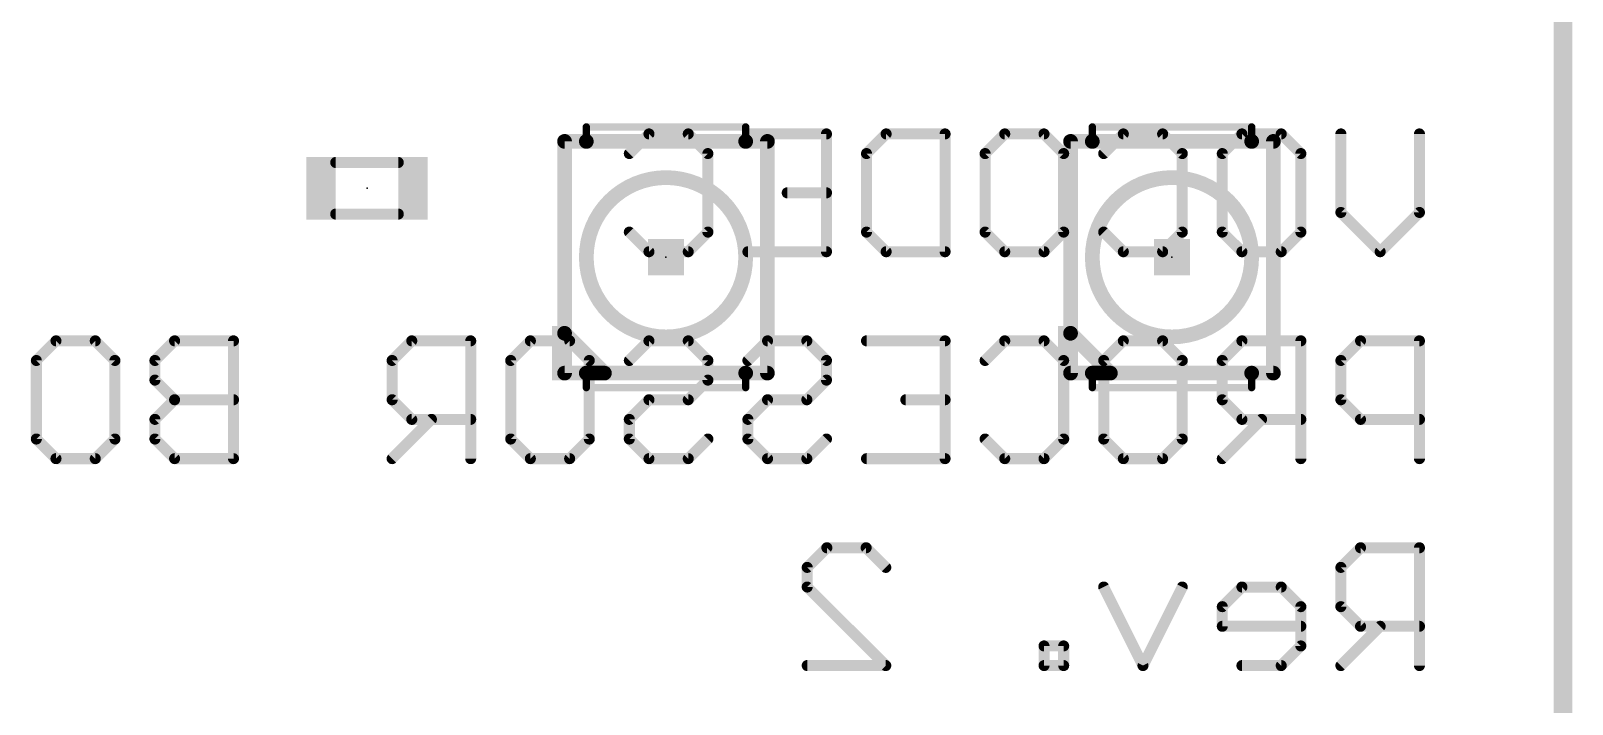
# Model space of a CAD drawing. Extents: x -0.2 to 4.76, y 0.34 to 5.06.
# Drawn here: x 3.567 to 4.405, y 2.82 to 3.186 of the extents above; entities that cross this region are included whole.
import ezdxf

# ---------------------------------------------------------------- set-up
doc = ezdxf.new("R2010")
doc.units = 0
for name, color, linetype in [('21', 253, 'CONTINUOUS'), ('22', 253, 'CONTINUOUS'), ('23', 7, 'CONTINUOUS'), ('46', 140, 'CONTINUOUS'), ('51', 253, 'CONTINUOUS')]:
    doc.layers.add(name, color=color, linetype=linetype)

# ---------------------------------------------------------------- blocks, each defined once
blk = doc.blocks.new('RECT')
blk.add_solid([(-0.5, -0.5), (0.5, -0.5), (-0.5, 0.5), (0.5, 0.5)])

msp = doc.modelspace()

# ---------------------------------------------------------------- linework, layer by layer
at = {"layer": '22', "const_width": 0.006}
for points in [[(3.892567, 3.118879), (3.903243, 3.129555)], [(3.903243, 3.129555), (3.924594, 3.129555)], [(3.924594, 3.129555), (3.93527, 3.118879)], [(3.957022, 3.129555), (3.999725, 3.129555)], [(3.999725, 3.129555), (3.999725, 3.0655)], [(4.021477, 3.118879), (4.032153, 3.129555)], [(4.032153, 3.129555), (4.06418, 3.129555)], [(4.06418, 3.129555), (4.06418, 3.0655)], [(4.085932, 3.118879), (4.096608, 3.129555)], [(4.096608, 3.129555), (4.117959, 3.129555)], [(4.117959, 3.129555), (4.128635, 3.118879)], [(4.150387, 3.118879), (4.161063, 3.129555)], [(4.161063, 3.129555), (4.182414, 3.129555)], [(4.182414, 3.129555), (4.19309, 3.118879)], [(4.214842, 3.118879), (4.225518, 3.129555)], [(4.225518, 3.129555), (4.246869, 3.129555)], [(4.246869, 3.129555), (4.257545, 3.118879)], [(4.279297, 3.086852), (4.279297, 3.129555)], [(4.322, 3.129555), (4.322, 3.086852)], [(3.93527, 3.118879), (3.93527, 3.076176)], [(4.021477, 3.076176), (4.021477, 3.118879)], [(4.085932, 3.076176), (4.085932, 3.118879)], [(4.128635, 3.118879), (4.128635, 3.076176)], [(4.19309, 3.118879), (4.19309, 3.076176)], [(4.214842, 3.076176), (4.214842, 3.118879)], [(4.257545, 3.118879), (4.257545, 3.076176)], [(3.999725, 3.097527), (3.978374, 3.097527)], [(4.300648, 3.0655), (4.279297, 3.086852)], [(4.322, 3.086852), (4.300648, 3.0655)], [(3.903243, 3.0655), (3.892567, 3.076176)], [(3.93527, 3.076176), (3.924594, 3.0655)], [(4.032153, 3.0655), (4.021477, 3.076176)], [(4.096608, 3.0655), (4.085932, 3.076176)], [(4.128635, 3.076176), (4.117959, 3.0655)], [(4.161063, 3.0655), (4.150387, 3.076176)], [(4.19309, 3.076176), (4.182414, 3.0655)], [(4.225518, 3.0655), (4.214842, 3.076176)], [(4.257545, 3.076176), (4.246869, 3.0655)], [(3.924594, 3.0655), (3.903243, 3.0655)], [(3.999725, 3.0655), (3.957022, 3.0655)], [(4.06418, 3.0655), (4.032153, 3.0655)], [(4.117959, 3.0655), (4.096608, 3.0655)], [(4.182414, 3.0655), (4.161063, 3.0655)], [(4.246869, 3.0655), (4.225518, 3.0655)], [(3.570292, 3.006379), (3.580968, 3.017055)], [(3.580968, 3.017055), (3.60232, 3.017055)], [(3.60232, 3.017055), (3.612995, 3.006379)], [(3.645423, 3.017055), (3.634747, 3.006379)], [(3.67745, 3.017055), (3.645423, 3.017055)], [(3.67745, 2.953), (3.67745, 3.017055)], [(3.774333, 3.017055), (3.763657, 3.006379)], [(3.80636, 3.017055), (3.774333, 3.017055)], [(3.80636, 2.953), (3.80636, 3.017055)], [(3.828112, 3.006379), (3.838788, 3.017055)], [(3.838788, 3.017055), (3.86014, 3.017055)], [(3.86014, 3.017055), (3.870815, 3.006379)], [(3.892567, 3.006379), (3.903243, 3.017055)], [(3.903243, 3.017055), (3.924594, 3.017055)], [(3.924594, 3.017055), (3.93527, 3.006379)], [(3.957022, 3.006379), (3.967698, 3.017055)], [(3.967698, 3.017055), (3.989049, 3.017055)], [(3.989049, 3.017055), (3.999725, 3.006379)], [(4.021477, 3.017055), (4.06418, 3.017055)], [(4.06418, 3.017055), (4.06418, 2.953)], [(4.085932, 3.006379), (4.096608, 3.017055)], [(4.096608, 3.017055), (4.117959, 3.017055)], [(4.117959, 3.017055), (4.128635, 3.006379)], [(4.150387, 3.006379), (4.161063, 3.017055)], [(4.161063, 3.017055), (4.182414, 3.017055)], [(4.182414, 3.017055), (4.19309, 3.006379)], [(4.225518, 3.017055), (4.214842, 3.006379)], [(4.257545, 3.017055), (4.225518, 3.017055)], [(4.257545, 2.953), (4.257545, 3.017055)], [(4.289973, 3.017055), (4.279297, 3.006379)], [(4.322, 3.017055), (4.289973, 3.017055)], [(4.322, 2.953), (4.322, 3.017055)], [(3.570292, 2.963676), (3.570292, 3.006379)], [(3.612995, 3.006379), (3.612995, 2.963676)], [(3.634747, 3.006379), (3.634747, 2.995703)], [(3.763657, 3.006379), (3.763657, 2.985027)], [(3.828112, 2.963676), (3.828112, 3.006379)], [(3.870815, 3.006379), (3.870815, 2.963676)], [(3.93527, 3.006379), (3.93527, 2.995703)], [(3.999725, 3.006379), (3.999725, 2.995703)], [(4.128635, 3.006379), (4.128635, 2.963676)], [(4.150387, 2.963676), (4.150387, 3.006379)], [(4.19309, 3.006379), (4.19309, 2.963676)], [(4.214842, 3.006379), (4.214842, 2.985027)], [(4.279297, 3.006379), (4.279297, 2.985027)], [(3.634747, 2.995703), (3.645423, 2.985027)], [(3.93527, 2.995703), (3.924594, 2.985027)], [(3.999725, 2.995703), (3.989049, 2.985027)], [(3.645423, 2.985027), (3.634747, 2.974352)], [(3.67745, 2.985027), (3.645423, 2.985027)], [(3.763657, 2.985027), (3.774333, 2.974352)], [(3.903243, 2.985027), (3.892567, 2.974352)], [(3.924594, 2.985027), (3.903243, 2.985027)], [(3.967698, 2.985027), (3.957022, 2.974352)], [(3.989049, 2.985027), (3.967698, 2.985027)], [(4.06418, 2.985027), (4.042829, 2.985027)], [(4.214842, 2.985027), (4.225518, 2.974352)], [(4.279297, 2.985027), (4.289973, 2.974352)], [(3.634747, 2.974352), (3.634747, 2.963676)], [(3.785009, 2.974352), (3.763657, 2.953)], [(3.774333, 2.974352), (3.80636, 2.974352)], [(3.892567, 2.974352), (3.892567, 2.963676)], [(3.957022, 2.974352), (3.957022, 2.963676)], [(4.236194, 2.974352), (4.214842, 2.953)], [(4.225518, 2.974352), (4.257545, 2.974352)], [(4.289973, 2.974352), (4.322, 2.974352)], [(3.580968, 2.953), (3.570292, 2.963676)], [(3.612995, 2.963676), (3.60232, 2.953)], [(3.634747, 2.963676), (3.645423, 2.953)], [(3.838788, 2.953), (3.828112, 2.963676)], [(3.870815, 2.963676), (3.86014, 2.953)], [(3.892567, 2.963676), (3.903243, 2.953)], [(3.924594, 2.953), (3.93527, 2.963676)], [(3.957022, 2.963676), (3.967698, 2.953)], [(3.989049, 2.953), (3.999725, 2.963676)], [(4.096608, 2.953), (4.085932, 2.963676)], [(4.128635, 2.963676), (4.117959, 2.953)], [(4.161063, 2.953), (4.150387, 2.963676)], [(4.19309, 2.963676), (4.182414, 2.953)], [(3.60232, 2.953), (3.580968, 2.953)], [(3.645423, 2.953), (3.67745, 2.953)], [(3.86014, 2.953), (3.838788, 2.953)], [(3.903243, 2.953), (3.924594, 2.953)], [(3.967698, 2.953), (3.989049, 2.953)], [(4.06418, 2.953), (4.021477, 2.953)], [(4.117959, 2.953), (4.096608, 2.953)], [(4.182414, 2.953), (4.161063, 2.953)], [(3.98925, 2.893879), (3.999925, 2.904555)], [(3.999925, 2.904555), (4.021277, 2.904555)], [(4.021277, 2.904555), (4.031953, 2.893879)], [(4.289973, 2.904555), (4.279297, 2.893879)], [(4.322, 2.904555), (4.289973, 2.904555)], [(4.322, 2.8405), (4.322, 2.904555)], [(3.98925, 2.883203), (3.98925, 2.893879)], [(4.279297, 2.893879), (4.279297, 2.872527)], [(4.031953, 2.8405), (3.98925, 2.883203)], [(4.171739, 2.8405), (4.150387, 2.883203)], [(4.19309, 2.883203), (4.171739, 2.8405)], [(4.225518, 2.883203), (4.214842, 2.872527)], [(4.246869, 2.883203), (4.225518, 2.883203)], [(4.257545, 2.872527), (4.246869, 2.883203)], [(4.214842, 2.872527), (4.214842, 2.861852)], [(4.257545, 2.851176), (4.257545, 2.872527)], [(4.279297, 2.872527), (4.289973, 2.861852)], [(4.214842, 2.861852), (4.257545, 2.861852)], [(4.300648, 2.861852), (4.279297, 2.8405)], [(4.289973, 2.861852), (4.322, 2.861852)], [(4.128635, 2.851176), (4.117959, 2.851176)], [(4.117959, 2.851176), (4.117959, 2.8405)], [(4.128635, 2.8405), (4.128635, 2.851176)], [(4.246869, 2.8405), (4.257545, 2.851176)], [(3.98925, 2.8405), (4.031953, 2.8405)], [(4.117959, 2.8405), (4.128635, 2.8405)], [(4.225518, 2.8405), (4.246869, 2.8405)]]:
    msp.add_lwpolyline(points, dxfattribs=at)
at = {"layer": '22', "const_width": 0.003}
for points in [[(3.903243, 3.131055, 1), (3.903243, 3.128055)], [(3.904304, 3.128494, 1), (3.902182, 3.130615)], [(3.925655, 3.130615, 1), (3.923534, 3.128494)], [(3.924594, 3.128055, 1), (3.924594, 3.131055)], [(3.957022, 3.131055, 1), (3.957022, 3.128055)], [(4.001225, 3.129555, 1), (3.998225, 3.129555)], [(3.999725, 3.128055, 1), (3.999725, 3.131055)], [(4.032153, 3.131055, 1), (4.032153, 3.128055)], [(4.033213, 3.128494, 1), (4.031092, 3.130615)], [(4.06568, 3.129555, 1), (4.06268, 3.129555)], [(4.06418, 3.128055, 1), (4.06418, 3.131055)], [(4.096608, 3.131055, 1), (4.096608, 3.128055)], [(4.097668, 3.128494, 1), (4.095547, 3.130615)], [(4.11902, 3.130615, 1), (4.116899, 3.128494)], [(4.117959, 3.128055, 1), (4.117959, 3.131055)], [(4.161063, 3.131055, 1), (4.161063, 3.128055)], [(4.162123, 3.128494, 1), (4.160002, 3.130615)], [(4.183475, 3.130615, 1), (4.181354, 3.128494)], [(4.182414, 3.128055, 1), (4.182414, 3.131055)], [(4.225518, 3.131055, 1), (4.225518, 3.128055)], [(4.226578, 3.128494, 1), (4.224457, 3.130615)], [(4.24793, 3.130615, 1), (4.245809, 3.128494)], [(4.246869, 3.128055, 1), (4.246869, 3.131055)], [(4.280797, 3.129555, 1), (4.277797, 3.129555)], [(4.3235, 3.129555, 1), (4.3205, 3.129555)], [(3.891506, 3.11994, 1), (3.893628, 3.117818)], [(3.93677, 3.118879, 1), (3.93377, 3.118879)], [(3.93421, 3.117818, 1), (3.936331, 3.11994)], [(4.022977, 3.118879, 1), (4.019977, 3.118879)], [(4.020416, 3.11994, 1), (4.022538, 3.117818)], [(4.087432, 3.118879, 1), (4.084432, 3.118879)], [(4.084871, 3.11994, 1), (4.086993, 3.117818)], [(4.130135, 3.118879, 1), (4.127135, 3.118879)], [(4.127574, 3.117818, 1), (4.129696, 3.11994)], [(4.149326, 3.11994, 1), (4.151448, 3.117818)], [(4.19459, 3.118879, 1), (4.19159, 3.118879)], [(4.192029, 3.117818, 1), (4.194151, 3.11994)], [(4.216342, 3.118879, 1), (4.213342, 3.118879)], [(4.213781, 3.11994, 1), (4.215903, 3.117818)], [(4.259045, 3.118879, 1), (4.256045, 3.118879)], [(4.256484, 3.117818, 1), (4.258606, 3.11994)], [(3.978374, 3.099027, 1), (3.978374, 3.096027)], [(3.999725, 3.096027, 1), (3.999725, 3.099027)], [(4.280358, 3.087912, 1), (4.278236, 3.085791)], [(4.277797, 3.086852, 1), (4.280797, 3.086852)], [(4.3205, 3.086852, 1), (4.3235, 3.086852)], [(4.323061, 3.085791, 1), (4.320939, 3.087912)], [(3.893628, 3.077236, 1), (3.891506, 3.075115)], [(3.93377, 3.076176, 1), (3.93677, 3.076176)], [(3.936331, 3.075115, 1), (3.93421, 3.077236)], [(4.022538, 3.077236, 1), (4.020416, 3.075115)], [(4.019977, 3.076176, 1), (4.022977, 3.076176)], [(4.086993, 3.077236, 1), (4.084871, 3.075115)], [(4.084432, 3.076176, 1), (4.087432, 3.076176)], [(4.127135, 3.076176, 1), (4.130135, 3.076176)], [(4.129696, 3.075115, 1), (4.127574, 3.077236)], [(4.151448, 3.077236, 1), (4.149326, 3.075115)], [(4.19159, 3.076176, 1), (4.19459, 3.076176)], [(4.194151, 3.075115, 1), (4.192029, 3.077236)], [(4.215903, 3.077236, 1), (4.213781, 3.075115)], [(4.213342, 3.076176, 1), (4.216342, 3.076176)], [(4.256045, 3.076176, 1), (4.259045, 3.076176)], [(4.258606, 3.075115, 1), (4.256484, 3.077236)], [(3.903243, 3.067, 1), (3.903243, 3.064)], [(3.902182, 3.064439, 1), (3.904304, 3.066561)], [(3.923534, 3.066561, 1), (3.925655, 3.064439)], [(3.924594, 3.064, 1), (3.924594, 3.067)], [(3.957022, 3.067, 1), (3.957022, 3.064)], [(3.998225, 3.0655, 1), (4.001225, 3.0655)], [(3.999725, 3.064, 1), (3.999725, 3.067)], [(4.032153, 3.067, 1), (4.032153, 3.064)], [(4.031092, 3.064439, 1), (4.033213, 3.066561)], [(4.06268, 3.0655, 1), (4.06568, 3.0655)], [(4.06418, 3.064, 1), (4.06418, 3.067)], [(4.096608, 3.067, 1), (4.096608, 3.064)], [(4.095547, 3.064439, 1), (4.097668, 3.066561)], [(4.116899, 3.066561, 1), (4.11902, 3.064439)], [(4.117959, 3.064, 1), (4.117959, 3.067)], [(4.161063, 3.067, 1), (4.161063, 3.064)], [(4.160002, 3.064439, 1), (4.162123, 3.066561)], [(4.181354, 3.066561, 1), (4.183475, 3.064439)], [(4.182414, 3.064, 1), (4.182414, 3.067)], [(4.225518, 3.067, 1), (4.225518, 3.064)], [(4.224457, 3.064439, 1), (4.226578, 3.066561)], [(4.245809, 3.066561, 1), (4.24793, 3.064439)], [(4.246869, 3.064, 1), (4.246869, 3.067)], [(4.299588, 3.066561, 1), (4.301709, 3.064439)], [(4.299588, 3.064439, 1), (4.301709, 3.066561)], [(3.580968, 3.018555, 1), (3.580968, 3.015555)], [(3.582029, 3.015994, 1), (3.579907, 3.018115)], [(3.60338, 3.018115, 1), (3.601259, 3.015994)], [(3.60232, 3.015555, 1), (3.60232, 3.018555)], [(3.645423, 3.018555, 1), (3.645423, 3.015555)], [(3.646484, 3.015994, 1), (3.644362, 3.018115)], [(3.67895, 3.017055, 1), (3.67595, 3.017055)], [(3.67745, 3.015555, 1), (3.67745, 3.018555)], [(3.774333, 3.018555, 1), (3.774333, 3.015555)], [(3.775394, 3.015994, 1), (3.773272, 3.018115)], [(3.80786, 3.017055, 1), (3.80486, 3.017055)], [(3.80636, 3.015555, 1), (3.80636, 3.018555)], [(3.838788, 3.018555, 1), (3.838788, 3.015555)], [(3.839849, 3.015994, 1), (3.837727, 3.018115)], [(3.8612, 3.018115, 1), (3.859079, 3.015994)], [(3.86014, 3.015555, 1), (3.86014, 3.018555)], [(3.903243, 3.018555, 1), (3.903243, 3.015555)], [(3.904304, 3.015994, 1), (3.902182, 3.018115)], [(3.925655, 3.018115, 1), (3.923534, 3.015994)], [(3.924594, 3.015555, 1), (3.924594, 3.018555)], [(3.967698, 3.018555, 1), (3.967698, 3.015555)], [(3.968758, 3.015994, 1), (3.966637, 3.018115)], [(3.99011, 3.018115, 1), (3.987989, 3.015994)], [(3.989049, 3.015555, 1), (3.989049, 3.018555)], [(4.021477, 3.018555, 1), (4.021477, 3.015555)], [(4.06568, 3.017055, 1), (4.06268, 3.017055)], [(4.06418, 3.015555, 1), (4.06418, 3.018555)], [(4.096608, 3.018555, 1), (4.096608, 3.015555)], [(4.097668, 3.015994, 1), (4.095547, 3.018115)], [(4.11902, 3.018115, 1), (4.116899, 3.015994)], [(4.117959, 3.015555, 1), (4.117959, 3.018555)], [(4.161063, 3.018555, 1), (4.161063, 3.015555)], [(4.162123, 3.015994, 1), (4.160002, 3.018115)], [(4.183475, 3.018115, 1), (4.181354, 3.015994)], [(4.182414, 3.015555, 1), (4.182414, 3.018555)], [(4.225518, 3.018555, 1), (4.225518, 3.015555)], [(4.226578, 3.015994, 1), (4.224457, 3.018115)], [(4.259045, 3.017055, 1), (4.256045, 3.017055)], [(4.257545, 3.015555, 1), (4.257545, 3.018555)], [(4.289973, 3.018555, 1), (4.289973, 3.015555)], [(4.291033, 3.015994, 1), (4.288912, 3.018115)], [(4.3235, 3.017055, 1), (4.3205, 3.017055)], [(4.322, 3.015555, 1), (4.322, 3.018555)], [(3.571792, 3.006379, 1), (3.568792, 3.006379)], [(3.569232, 3.00744, 1), (3.571353, 3.005318)], [(3.614495, 3.006379, 1), (3.611495, 3.006379)], [(3.611935, 3.005318, 1), (3.614056, 3.00744)], [(3.636247, 3.006379, 1), (3.633247, 3.006379)], [(3.633687, 3.00744, 1), (3.635808, 3.005318)], [(3.765157, 3.006379, 1), (3.762157, 3.006379)], [(3.762596, 3.00744, 1), (3.764718, 3.005318)], [(3.829612, 3.006379, 1), (3.826612, 3.006379)], [(3.827051, 3.00744, 1), (3.829173, 3.005318)], [(3.872315, 3.006379, 1), (3.869315, 3.006379)], [(3.869755, 3.005318, 1), (3.871876, 3.00744)], [(3.891506, 3.00744, 1), (3.893628, 3.005318)], [(3.93677, 3.006379, 1), (3.93377, 3.006379)], [(3.93421, 3.005318, 1), (3.936331, 3.00744)], [(3.955961, 3.00744, 1), (3.958083, 3.005318)], [(4.001225, 3.006379, 1), (3.998225, 3.006379)], [(3.998664, 3.005318, 1), (4.000786, 3.00744)], [(4.084871, 3.00744, 1), (4.086993, 3.005318)], [(4.130135, 3.006379, 1), (4.127135, 3.006379)], [(4.127574, 3.005318, 1), (4.129696, 3.00744)], [(4.151887, 3.006379, 1), (4.148887, 3.006379)], [(4.149326, 3.00744, 1), (4.151448, 3.005318)], [(4.19459, 3.006379, 1), (4.19159, 3.006379)], [(4.192029, 3.005318, 1), (4.194151, 3.00744)], [(4.216342, 3.006379, 1), (4.213342, 3.006379)], [(4.213781, 3.00744, 1), (4.215903, 3.005318)], [(4.280797, 3.006379, 1), (4.277797, 3.006379)], [(4.278236, 3.00744, 1), (4.280358, 3.005318)], [(3.635808, 2.996764, 1), (3.633687, 2.994642)], [(3.633247, 2.995703, 1), (3.636247, 2.995703)], [(3.93377, 2.995703, 1), (3.93677, 2.995703)], [(3.936331, 2.994642, 1), (3.93421, 2.996764)], [(3.998225, 2.995703, 1), (4.001225, 2.995703)], [(4.000786, 2.994642, 1), (3.998664, 2.996764)], [(3.645423, 2.986527, 1), (3.645423, 2.983527)], [(3.646484, 2.983967, 1), (3.644362, 2.986088)], [(3.644362, 2.983967, 1), (3.646484, 2.986088)], [(3.67745, 2.983527, 1), (3.67745, 2.986527)], [(3.764718, 2.986088, 1), (3.762596, 2.983967)], [(3.762157, 2.985027, 1), (3.765157, 2.985027)], [(3.903243, 2.986527, 1), (3.903243, 2.983527)], [(3.904304, 2.983967, 1), (3.902182, 2.986088)], [(3.923534, 2.986088, 1), (3.925655, 2.983967)], [(3.924594, 2.983527, 1), (3.924594, 2.986527)], [(3.967698, 2.986527, 1), (3.967698, 2.983527)], [(3.968758, 2.983967, 1), (3.966637, 2.986088)], [(3.987989, 2.986088, 1), (3.99011, 2.983967)], [(3.989049, 2.983527, 1), (3.989049, 2.986527)], [(4.042829, 2.986527, 1), (4.042829, 2.983527)], [(4.06418, 2.983527, 1), (4.06418, 2.986527)], [(4.215903, 2.986088, 1), (4.213781, 2.983967)], [(4.213342, 2.985027, 1), (4.216342, 2.985027)], [(4.280358, 2.986088, 1), (4.278236, 2.983967)], [(4.277797, 2.985027, 1), (4.280797, 2.985027)], [(3.636247, 2.974352, 1), (3.633247, 2.974352)], [(3.633687, 2.975412, 1), (3.635808, 2.973291)], [(3.774333, 2.975852, 1), (3.774333, 2.972852)], [(3.773272, 2.973291, 1), (3.775394, 2.975412)], [(3.786069, 2.973291, 1), (3.783948, 2.975412)], [(3.80636, 2.972852, 1), (3.80636, 2.975852)], [(3.894067, 2.974352, 1), (3.891067, 2.974352)], [(3.891506, 2.975412, 1), (3.893628, 2.973291)], [(3.958522, 2.974352, 1), (3.955522, 2.974352)], [(3.955961, 2.975412, 1), (3.958083, 2.973291)], [(4.225518, 2.975852, 1), (4.225518, 2.972852)], [(4.224457, 2.973291, 1), (4.226578, 2.975412)], [(4.237254, 2.973291, 1), (4.235133, 2.975412)], [(4.257545, 2.972852, 1), (4.257545, 2.975852)], [(4.289973, 2.975852, 1), (4.289973, 2.972852)], [(4.288912, 2.973291, 1), (4.291033, 2.975412)], [(4.322, 2.972852, 1), (4.322, 2.975852)], [(3.571353, 2.964736, 1), (3.569232, 2.962615)], [(3.614056, 2.962615, 1), (3.611935, 2.964736)], [(3.635808, 2.964736, 1), (3.633687, 2.962615)], [(3.829173, 2.964736, 1), (3.827051, 2.962615)], [(3.871876, 2.962615, 1), (3.869755, 2.964736)], [(3.893628, 2.964736, 1), (3.891506, 2.962615)], [(3.936331, 2.962615, 1), (3.93421, 2.964736)], [(3.958083, 2.964736, 1), (3.955961, 2.962615)], [(4.000786, 2.962615, 1), (3.998664, 2.964736)], [(4.086993, 2.964736, 1), (4.084871, 2.962615)], [(4.129696, 2.962615, 1), (4.127574, 2.964736)], [(4.151448, 2.964736, 1), (4.149326, 2.962615)], [(4.194151, 2.962615, 1), (4.192029, 2.964736)], [(3.568792, 2.963676, 1), (3.571792, 2.963676)], [(3.611495, 2.963676, 1), (3.614495, 2.963676)], [(3.633247, 2.963676, 1), (3.636247, 2.963676)], [(3.826612, 2.963676, 1), (3.829612, 2.963676)], [(3.869315, 2.963676, 1), (3.872315, 2.963676)], [(3.891067, 2.963676, 1), (3.894067, 2.963676)], [(3.955522, 2.963676, 1), (3.958522, 2.963676)], [(4.127135, 2.963676, 1), (4.130135, 2.963676)], [(4.148887, 2.963676, 1), (4.151887, 2.963676)], [(4.19159, 2.963676, 1), (4.19459, 2.963676)], [(3.580968, 2.9545, 1), (3.580968, 2.9515)], [(3.579907, 2.951939, 1), (3.582029, 2.954061)], [(3.601259, 2.954061, 1), (3.60338, 2.951939)], [(3.60232, 2.9515, 1), (3.60232, 2.9545)], [(3.645423, 2.9545, 1), (3.645423, 2.9515)], [(3.644362, 2.951939, 1), (3.646484, 2.954061)], [(3.67595, 2.953, 1), (3.67895, 2.953)], [(3.67745, 2.9515, 1), (3.67745, 2.9545)], [(3.762596, 2.954061, 1), (3.764718, 2.951939)], [(3.80486, 2.953, 1), (3.80786, 2.953)], [(3.838788, 2.9545, 1), (3.838788, 2.9515)], [(3.837727, 2.951939, 1), (3.839849, 2.954061)], [(3.859079, 2.954061, 1), (3.8612, 2.951939)], [(3.86014, 2.9515, 1), (3.86014, 2.9545)], [(3.903243, 2.9545, 1), (3.903243, 2.9515)], [(3.902182, 2.951939, 1), (3.904304, 2.954061)], [(3.923534, 2.954061, 1), (3.925655, 2.951939)], [(3.924594, 2.9515, 1), (3.924594, 2.9545)], [(3.967698, 2.9545, 1), (3.967698, 2.9515)], [(3.966637, 2.951939, 1), (3.968758, 2.954061)], [(3.987989, 2.954061, 1), (3.99011, 2.951939)], [(3.989049, 2.9515, 1), (3.989049, 2.9545)], [(4.021477, 2.9545, 1), (4.021477, 2.9515)], [(4.06268, 2.953, 1), (4.06568, 2.953)], [(4.06418, 2.9515, 1), (4.06418, 2.9545)], [(4.096608, 2.9545, 1), (4.096608, 2.9515)], [(4.095547, 2.951939, 1), (4.097668, 2.954061)], [(4.116899, 2.954061, 1), (4.11902, 2.951939)], [(4.117959, 2.9515, 1), (4.117959, 2.9545)], [(4.161063, 2.9545, 1), (4.161063, 2.9515)], [(4.160002, 2.951939, 1), (4.162123, 2.954061)], [(4.181354, 2.954061, 1), (4.183475, 2.951939)], [(4.182414, 2.9515, 1), (4.182414, 2.9545)], [(4.213781, 2.954061, 1), (4.215903, 2.951939)], [(4.256045, 2.953, 1), (4.259045, 2.953)], [(4.3205, 2.953, 1), (4.3235, 2.953)], [(3.999925, 2.906055, 1), (3.999925, 2.903055)], [(4.000986, 2.903494, 1), (3.998865, 2.905615)], [(4.022338, 2.905615, 1), (4.020216, 2.903494)], [(4.021277, 2.903055, 1), (4.021277, 2.906055)], [(4.289973, 2.906055, 1), (4.289973, 2.903055)], [(4.291033, 2.903494, 1), (4.288912, 2.905615)], [(4.3235, 2.904555, 1), (4.3205, 2.904555)], [(4.322, 2.903055, 1), (4.322, 2.906055)], [(3.988189, 2.89494, 1), (3.99031, 2.892818)], [(3.99075, 2.893879, 1), (3.98775, 2.893879)], [(4.030892, 2.892818, 1), (4.033013, 2.89494)], [(4.280797, 2.893879, 1), (4.277797, 2.893879)], [(4.278236, 2.89494, 1), (4.280358, 2.892818)], [(3.99031, 2.884264, 1), (3.988189, 2.882142)], [(3.98775, 2.883203, 1), (3.99075, 2.883203)], [(4.151729, 2.883874, 1), (4.149045, 2.882532)], [(4.194432, 2.882532, 1), (4.191748, 2.883874)], [(4.225518, 2.884703, 1), (4.225518, 2.881703)], [(4.226578, 2.882142, 1), (4.224457, 2.884264)], [(4.24793, 2.884264, 1), (4.245809, 2.882142)], [(4.246869, 2.881703, 1), (4.246869, 2.884703)], [(4.216342, 2.872527, 1), (4.213342, 2.872527)], [(4.213781, 2.873588, 1), (4.215903, 2.871467)], [(4.259045, 2.872527, 1), (4.256045, 2.872527)], [(4.256484, 2.871467, 1), (4.258606, 2.873588)], [(4.280358, 2.873588, 1), (4.278236, 2.871467)], [(4.277797, 2.872527, 1), (4.280797, 2.872527)], [(4.214842, 2.863352, 1), (4.214842, 2.860352)], [(4.213342, 2.861852, 1), (4.216342, 2.861852)], [(4.257545, 2.860352, 1), (4.257545, 2.863352)], [(4.289973, 2.863352, 1), (4.289973, 2.860352)], [(4.288912, 2.860791, 1), (4.291033, 2.862912)], [(4.301709, 2.860791, 1), (4.299588, 2.862912)], [(4.322, 2.860352, 1), (4.322, 2.863352)], [(4.117959, 2.852676, 1), (4.117959, 2.849676)], [(4.119459, 2.851176, 1), (4.116459, 2.851176)], [(4.130135, 2.851176, 1), (4.127135, 2.851176)], [(4.128635, 2.849676, 1), (4.128635, 2.852676)], [(4.256045, 2.851176, 1), (4.259045, 2.851176)], [(4.258606, 2.850115, 1), (4.256484, 2.852236)], [(3.98925, 2.842, 1), (3.98925, 2.839)], [(4.030892, 2.839439, 1), (4.033013, 2.841561)], [(4.031953, 2.839, 1), (4.031953, 2.842)], [(4.117959, 2.842, 1), (4.117959, 2.839)], [(4.116459, 2.8405, 1), (4.119459, 2.8405)], [(4.127135, 2.8405, 1), (4.130135, 2.8405)], [(4.128635, 2.839, 1), (4.128635, 2.842)], [(4.170397, 2.841171, 1), (4.17308, 2.839829)], [(4.170397, 2.839829, 1), (4.17308, 2.841171)], [(4.225518, 2.842, 1), (4.225518, 2.839)], [(4.245809, 2.841561, 1), (4.24793, 2.839439)], [(4.246869, 2.839, 1), (4.246869, 2.842)], [(4.278236, 2.841561, 1), (4.280358, 2.839439)], [(4.3205, 2.8405, 1), (4.3235, 2.8405)]]:
    msp.add_lwpolyline(points, format="xyb", dxfattribs=at)
at = {"layer": '23'}
for p in [(3.75, 3.1), (3.9125, 3.0625), (4.1875, 3.0625)]:
    msp.add_point(p, dxfattribs=at)
at = {"layer": '46', "const_width": 0.01}
msp.add_lwpolyline([(4.4, 5.05), (4.4, 0.35)], dxfattribs=at)
at = {"layer": '51'}
for points, const_width in [([(3.869193, 3.125492), (3.869193, 3.133366)], 0.004), ([(3.869193, 3.133366), (3.955807, 3.133366)], 0.004), ([(3.955807, 3.133366), (3.955807, 3.125492)], 0.004), ([(4.144193, 3.125492), (4.144193, 3.133366)], 0.004), ([(4.144193, 3.133366), (4.230807, 3.133366)], 0.004), ([(4.230807, 3.133366), (4.230807, 3.125492)], 0.004), ([(3.869193, 3.125492), (3.857382, 3.125492)], 0.008), ([(3.857382, 3.125492), (3.857382, 3.021161)], 0.008), ([(3.955807, 3.125492), (3.869193, 3.125492)], 0.008), ([(3.967618, 3.125492), (3.955807, 3.125492)], 0.008), ([(3.967618, 2.999508), (3.967618, 3.125492)], 0.008), ([(4.144193, 3.125492), (4.132382, 3.125492)], 0.008), ([(4.132382, 3.125492), (4.132382, 3.021161)], 0.008), ([(4.230807, 3.125492), (4.144193, 3.125492)], 0.008), ([(4.242618, 3.125492), (4.230807, 3.125492)], 0.008), ([(4.242618, 2.999508), (4.242618, 3.125492)], 0.008), ([(3.767008, 3.114016), (3.732992, 3.114016)], 0.006), ([(3.732992, 3.085984), (3.767008, 3.085984)], 0.006), ([(3.857382, 3.021161), (3.857382, 2.999508)], 0.008), ([(3.879035, 2.999508), (3.857382, 3.021161)], 0.008), ([(4.132382, 3.021161), (4.132382, 2.999508)], 0.008), ([(4.154035, 2.999508), (4.132382, 3.021161)], 0.008), ([(3.857382, 2.999508), (3.869193, 2.999508)], 0.008), ([(3.869193, 2.999508), (3.879035, 2.999508)], 0.008), ([(3.869193, 2.999508), (3.869193, 2.991634)], 0.004), ([(3.879035, 2.999508), (3.955807, 2.999508)], 0.008), ([(3.955807, 2.999508), (3.967618, 2.999508)], 0.008), ([(3.955807, 2.991634), (3.955807, 2.999508)], 0.004), ([(4.132382, 2.999508), (4.144193, 2.999508)], 0.008), ([(4.144193, 2.999508), (4.154035, 2.999508)], 0.008), ([(4.144193, 2.999508), (4.144193, 2.991634)], 0.004), ([(4.154035, 2.999508), (4.230807, 2.999508)], 0.008), ([(4.230807, 2.999508), (4.242618, 2.999508)], 0.008), ([(4.230807, 2.991634), (4.230807, 2.999508)], 0.004), ([(3.869193, 2.991634), (3.955807, 2.991634)], 0.004), ([(4.144193, 2.991634), (4.230807, 2.991634)], 0.004)]:
    msp.add_lwpolyline(points, dxfattribs=dict(at, const_width=const_width))
for points, const_width in [([(3.870193, 3.133366, 1), (3.868193, 3.133366)], 0.002), ([(3.869193, 3.134366, 1), (3.869193, 3.132366)], 0.002), ([(3.956807, 3.133366, 1), (3.954807, 3.133366)], 0.002), ([(3.955807, 3.132366, 1), (3.955807, 3.134366)], 0.002), ([(4.145193, 3.133366, 1), (4.143193, 3.133366)], 0.002), ([(4.144193, 3.134366, 1), (4.144193, 3.132366)], 0.002), ([(4.231807, 3.133366, 1), (4.229807, 3.133366)], 0.002), ([(4.230807, 3.132366, 1), (4.230807, 3.134366)], 0.002), ([(3.857382, 3.127492, 1), (3.857382, 3.123492)], 0.004), ([(3.859382, 3.125492, 1), (3.855382, 3.125492)], 0.004), ([(3.869193, 3.127492, 1), (3.869193, 3.123492)], 0.004), ([(3.869193, 3.123492, 1), (3.869193, 3.127492)], 0.004), ([(3.868193, 3.125492, 1), (3.870193, 3.125492)], 0.002), ([(3.955807, 3.127492, 1), (3.955807, 3.123492)], 0.004), ([(3.955807, 3.123492, 1), (3.955807, 3.127492)], 0.004), ([(3.954807, 3.125492, 1), (3.956807, 3.125492)], 0.002), ([(3.969618, 3.125492, 1), (3.965618, 3.125492)], 0.004), ([(3.967618, 3.123492, 1), (3.967618, 3.127492)], 0.004), ([(4.132382, 3.127492, 1), (4.132382, 3.123492)], 0.004), ([(4.134382, 3.125492, 1), (4.130382, 3.125492)], 0.004), ([(4.144193, 3.127492, 1), (4.144193, 3.123492)], 0.004), ([(4.144193, 3.123492, 1), (4.144193, 3.127492)], 0.004), ([(4.143193, 3.125492, 1), (4.145193, 3.125492)], 0.002), ([(4.230807, 3.127492, 1), (4.230807, 3.123492)], 0.004), ([(4.230807, 3.123492, 1), (4.230807, 3.127492)], 0.004), ([(4.229807, 3.125492, 1), (4.231807, 3.125492)], 0.002), ([(4.244618, 3.125492, 1), (4.240618, 3.125492)], 0.004), ([(4.242618, 3.123492, 1), (4.242618, 3.127492)], 0.004), ([(3.732992, 3.115516, 1), (3.732992, 3.112516)], 0.003), ([(3.767008, 3.112516, 1), (3.767008, 3.115516)], 0.003), ([(3.9125, 3.019193, 1), (3.9125, 3.105807, 1), (3.9125, 3.019193)], 0.008), ([(4.1875, 3.019193, 1), (4.1875, 3.105807, 1), (4.1875, 3.019193)], 0.008), ([(3.732992, 3.087484, 1), (3.732992, 3.084484)], 0.003), ([(3.767008, 3.084484, 1), (3.767008, 3.087484)], 0.003), ([(3.858796, 3.022576, 1), (3.855968, 3.019747)], 0.004), ([(3.859382, 3.021161, 1), (3.855382, 3.021161)], 0.004), ([(4.133796, 3.022576, 1), (4.130968, 3.019747)], 0.004), ([(4.134382, 3.021161, 1), (4.130382, 3.021161)], 0.004), ([(3.855382, 3.021161, 1), (3.859382, 3.021161)], 0.004), ([(4.130382, 3.021161, 1), (4.134382, 3.021161)], 0.004), ([(3.857382, 3.001508, 1), (3.857382, 2.997508)], 0.004), ([(3.855382, 2.999508, 1), (3.859382, 2.999508)], 0.004), ([(3.869193, 3.001508, 1), (3.869193, 2.997508)], 0.004), ([(3.869193, 2.997508, 1), (3.869193, 3.001508)], 0.004), ([(3.870193, 2.999508, 1), (3.868193, 2.999508)], 0.002), ([(3.879035, 3.001508, 1), (3.879035, 2.997508)], 0.004), ([(3.877621, 2.998094, 1), (3.88045, 3.000922)], 0.004), ([(3.879035, 2.997508, 1), (3.879035, 3.001508)], 0.004), ([(3.955807, 3.001508, 1), (3.955807, 2.997508)], 0.004), ([(3.955807, 2.997508, 1), (3.955807, 3.001508)], 0.004), ([(3.956807, 2.999508, 1), (3.954807, 2.999508)], 0.002), ([(3.965618, 2.999508, 1), (3.969618, 2.999508)], 0.004), ([(3.967618, 2.997508, 1), (3.967618, 3.001508)], 0.004), ([(4.132382, 3.001508, 1), (4.132382, 2.997508)], 0.004), ([(4.130382, 2.999508, 1), (4.134382, 2.999508)], 0.004), ([(4.144193, 3.001508, 1), (4.144193, 2.997508)], 0.004), ([(4.144193, 2.997508, 1), (4.144193, 3.001508)], 0.004), ([(4.145193, 2.999508, 1), (4.143193, 2.999508)], 0.002), ([(4.154035, 3.001508, 1), (4.154035, 2.997508)], 0.004), ([(4.152621, 2.998094, 1), (4.15545, 3.000922)], 0.004), ([(4.154035, 2.997508, 1), (4.154035, 3.001508)], 0.004), ([(4.230807, 3.001508, 1), (4.230807, 2.997508)], 0.004), ([(4.230807, 2.997508, 1), (4.230807, 3.001508)], 0.004), ([(4.231807, 2.999508, 1), (4.229807, 2.999508)], 0.002), ([(4.240618, 2.999508, 1), (4.244618, 2.999508)], 0.004), ([(4.242618, 2.997508, 1), (4.242618, 3.001508)], 0.004), ([(3.869193, 2.992634, 1), (3.869193, 2.990634)], 0.002), ([(3.868193, 2.991634, 1), (3.870193, 2.991634)], 0.002), ([(3.954807, 2.991634, 1), (3.956807, 2.991634)], 0.002), ([(3.955807, 2.990634, 1), (3.955807, 2.992634)], 0.002), ([(4.144193, 2.992634, 1), (4.144193, 2.990634)], 0.002), ([(4.143193, 2.991634, 1), (4.145193, 2.991634)], 0.002), ([(4.229807, 2.991634, 1), (4.231807, 2.991634)], 0.002), ([(4.230807, 2.990634, 1), (4.230807, 2.992634)], 0.002)]:
    msp.add_lwpolyline(points, format="xyb", dxfattribs=dict(at, const_width=const_width))

# ---------------------------------------------------------------- block references
at = {"layer": '21'}
for p, xscale, yscale in [((3.9125, 3.0625), 0.019685, 0.019685), ((4.1875, 3.0625), 0.019685, 0.019685), ((3.854921, 3.010335), 0.008858, 0.029528), ((4.129921, 3.010335), 0.008858, 0.029528)]:
    msp.add_blockref('RECT', p, dxfattribs=dict(at, xscale=xscale, yscale=yscale))
at = {"layer": '51', "xscale": 0.016, "yscale": 0.034}
for p in [(3.725, 3.1), (3.775, 3.1)]:
    msp.add_blockref('RECT', p, dxfattribs=at)

doc.saveas('drawing.dxf')
